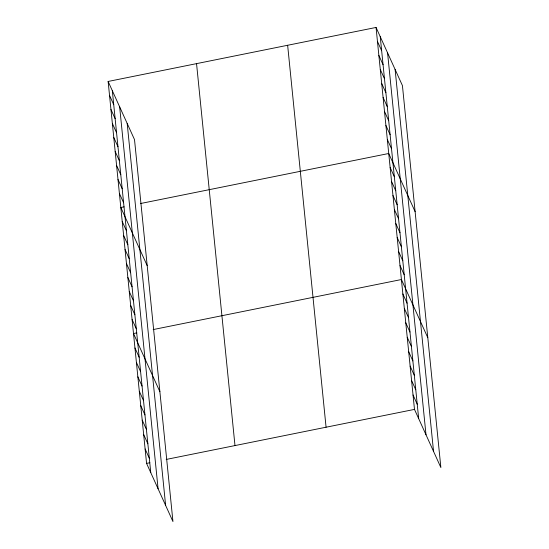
<?xml version="1.0" encoding="UTF-8"?>
<svg xmlns="http://www.w3.org/2000/svg" width="549" height="549" viewBox="0 0 549 549"><rect width="100%" height="100%" fill="white"/><g stroke="black" fill="none" stroke-linecap="round" stroke-linejoin="round"><path stroke-width="0.82" d="M108.132 81.458L134.512 139.604L172.949 521.55L146.569 463.397L108.132 81.458L376.051 27.45L402.431 85.603L440.868 467.542L414.488 409.396L376.051 27.45M124.095 206.836L120.821 207.495L147.194 265.647M140.469 203.535L388.733 153.494L415.113 211.639M136.776 332.879L133.503 333.538L159.883 391.691M153.15 329.578L401.422 279.53L427.795 337.683M146.569 463.397L149.843 462.738M166.217 459.438L414.488 409.396M377.458 41.456L381.651 50.7M378.872 55.456L383.065 64.7M380.279 69.462L384.472 78.706M381.685 83.469L385.878 92.712M383.099 97.475L387.292 106.719M384.506 111.474L388.699 120.718M385.92 125.481L390.113 134.725M387.326 139.487L391.519 148.731M390.147 167.493L394.34 176.737M391.554 181.499L395.747 190.743M392.96 195.506L397.153 204.75M394.374 209.512L398.567 218.756M395.781 223.512L399.974 232.755M397.188 237.518L401.381 246.762M398.601 251.524L402.794 260.768M400.008 265.531L404.201 274.774M402.87 293.962L407.063 303.206M404.325 308.394L408.518 317.638M405.773 322.819L409.966 332.063M407.228 337.251L411.421 346.494M408.676 351.676L412.869 360.919M410.13 366.108L414.323 375.351M411.585 380.539L415.778 389.776M413.033 394.964L417.226 404.208M109.546 95.464L113.739 104.701M110.953 109.464L115.146 118.708M112.367 123.47L116.56 132.714M113.773 137.476L117.966 146.72M115.18 151.483L119.373 160.72M116.594 165.482L120.787 174.726M118.001 179.489L122.194 188.732M119.407 193.495L123.6 202.739M122.228 221.501L126.421 230.745M123.635 235.507L127.828 244.751M125.048 249.514L129.241 258.757M126.455 263.513L130.648 272.757M127.869 277.519L132.062 286.763M129.276 291.526L133.469 300.77M130.683 305.532L134.876 314.776M132.096 319.532L136.289 328.776M134.958 347.97L139.151 357.214M136.406 362.395L140.599 371.639M137.861 376.827L142.054 386.071M139.309 391.259L143.502 400.502M140.764 405.684L144.957 414.927M142.212 420.115L146.405 429.359M143.666 434.54L147.859 443.784M145.121 448.972L149.314 458.216M395.108 69.462L433.545 451.402M387.567 52.834L426.003 434.774M380.244 36.694L418.681 418.64M287.642 45.272L326.072 427.218M196.549 63.636L234.986 445.575M127.19 123.47L165.626 505.409M119.648 106.835L158.085 488.782M112.325 90.702L150.762 472.641"/></g></svg>
